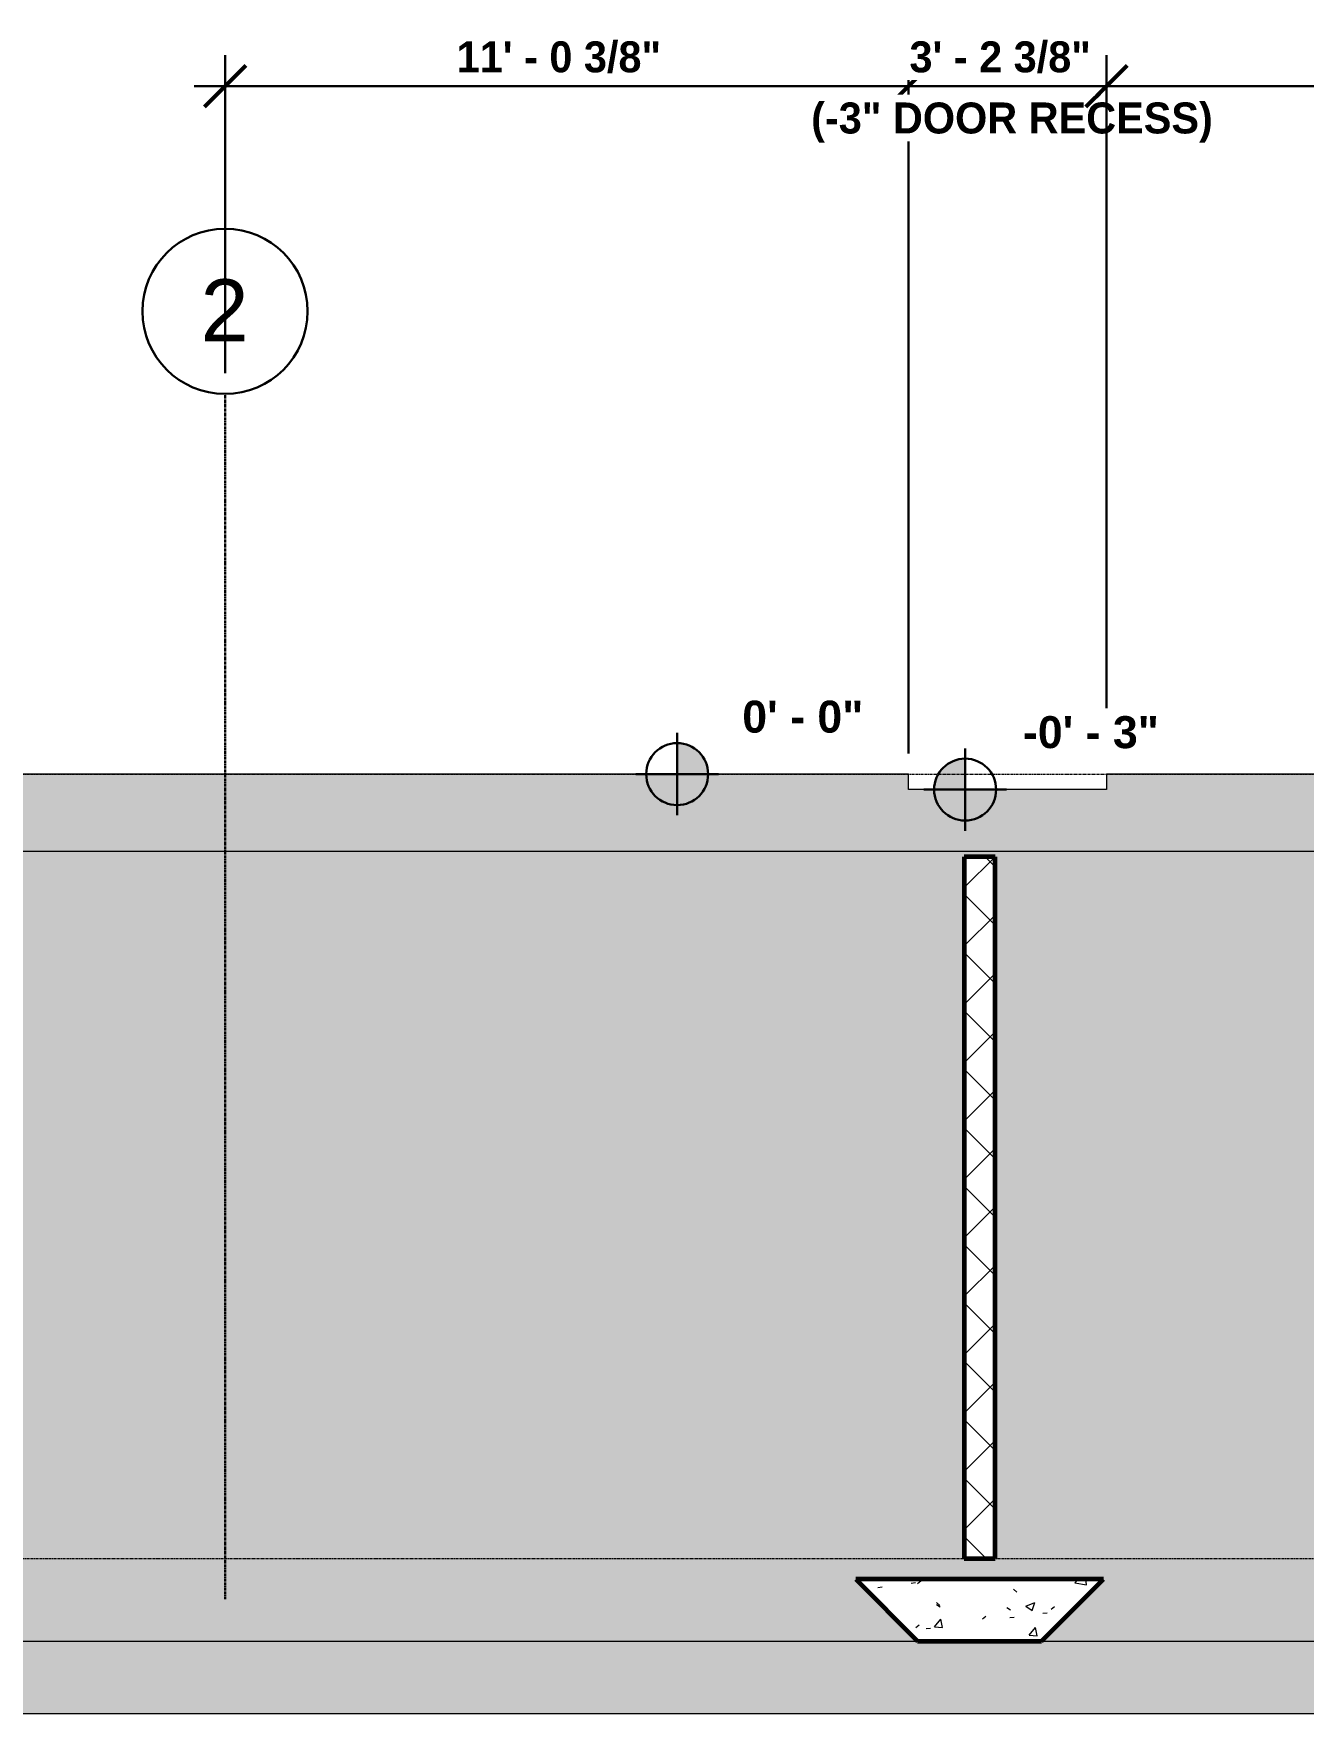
# Model space of a CAD drawing. Header units: inches. Extents: x -3929 to 6224, y -260 to 143.
# Drawn here: x -3191.4 to -2945.4, y -182 to 143.5 of the extents above; entities that cross this region are included whole.
import ezdxf

# ---------------------------------------------------------------- set-up
doc = ezdxf.new("R2010")
doc.units = ezdxf.units.IN
doc.header["$MEASUREMENT"] = 0
doc.linetypes.add('Grid Line 1_2_', pattern=[0.875, 0.5, -0.125, 0.125, -0.125])
for name, color, linetype, lineweight in [('A-ANNO-DIMS', 211, 'Continuous', 9), ('A-ANNO-DIMS-64', 211, 'Continuous', 9), ('A-FLOR-LEVL', 51, 'Continuous', 9), ('A-WALL-PATT', 111, 'Continuous', 60), ('G-ANNO-DIMS', 111, 'Continuous', 9), ('S-BEAM', 12, 'Continuous', 9), ('S-FNDN', 32, 'Continuous', 18), ('S-GRID', 1, 'Continuous', 9), ('S-GRID-IDEN', 1, 'Continuous', 30)]:
    doc.layers.add(name, color=color, linetype=linetype, lineweight=lineweight)
doc.styles.add('Arial', font='arial.ttf', dxfattribs={"height": 12})
doc.styles.add('Arial_B', font='arialbd.ttf', dxfattribs={"height": 6.190476})
doc.styles.add('Century Gothic_B', font='', dxfattribs={"height": 6})
doc.styles.get('Century Gothic_B').set_extended_font_data('Century Gothic', bold=True)
doc.dimstyles.new('OD__1_16__Tol__', dxfattribs={"dimscale": 12, "dimtxt": 6.26501, "dimasz": 0.666667, "dimexe": 0.5, "dimexo": 0.333333, "dimgap": 0.083333, "dimtad": 1, "dimdec": 4, "dimrnd": 0.0625, "dimzin": 3, "dimdsep": 46, "dimlunit": 4, "dimtxsty": 'Century Gothic_B', "dimblk1": 'OBLIQUE', "dimblk2": 'OBLIQUE', "dimsah": 1, "dimcen": 0.09, "dimdle": 0.5, "dimazin": 0, "dimtfac": 1, "dimtdec": 4, "dimtix": 1, "dimtmove": 0, "dimatfit": 3, "dimfxl": 1, "dimtvp": 1, "dimtfill": 1, "dimfrac": 2, "dimtolj": 1, "dimtzin": 0, "dimlwd": 30, "dimlwe": 30, "dimarcsym": 2})
pattern_1 = [(50, (-2740.247, 0), (18.36206, -1.60683), [1.92, -21.12]), (355, (-2740.247, 0), (-3.55226, 19.25587), [1.536, -16.896]), (100.451, (-2738.717, -0.134), (14.8102, 17.6493), [1.632, -17.949]), (46.184, (-2740.247, 5.12), (27.32125, -4.2376), [2.88, -31.68]), (96.636, (-2737.97, 4.767), (23.92754, 24.93717), [2.448, -26.924]), (351.184, (-2740.247, 5.12), (23.92765, 24.9374), [2.304, -25.344]), (21, (-2737.687, 3.84), (15.2808, -10.30746), [1.92, -21.12]), (326, (-2737.687, 3.84), (6.22856, 18.56374), [1.536, -16.896]), (71.451, (-2736.414, 2.981), (21.50985, 8.25628), [1.632, -17.949]), (37.5, (-2740.247, 0), (0.311095, 8.522537), [0.845, -15.846, 0.845, -16.307, -16.96]), (37.5, (-2740.247, 0), (0.311095, 8.522537), [-33.843, 0.845, -16.115]), (7.5, (-2740.247, 0), (6.73464, 10.09743), [0.845, -8.934, 0.845, -15.462, -6.464]), (7.5, (-2740.247, 0), (6.73464, 10.09743), [-26.086, 0.845, -5.619]), (327.5, (-2745.956, 0), (13.666107, -0.577186), [0.845, -5.555, 0.845, -19.123, -26.496]), (327.5, (-2745.956, 0), (13.666107, -0.577186), [-26.368, 0.845, -25.651]), (317.5, (-2748.516, 0), (14.92985, 2.56286), [0.845, -7.475, 0.845, -12.416, -18.816]), (317.5, (-2748.516, 0), (14.92985, 2.56286), [-21.581, 0.845, -17.971])]

# ---------------------------------------------------------------- blocks, each defined once
blk = doc.blocks.new('Grid - Grid Head - Circle-1738874-ELEVATION - EAST FOUNDATION WALL')
at = {"layer": 'S-GRID-IDEN'}
for start, end in [(0, 180), (180, 360)]:
    blk.add_arc((-3481.32, 89.68), 16, start, end, dxfattribs=at)
blk = doc.blocks.new('DIMBLOCK14-ELEVATION - EAST FOUNDATION WALL')
at = {"layer": 'A-ANNO-DIMS-64', "lineweight": 30}
for p, q in [((-3154.32, 77.68), (-3154.32, 139.3)), ((-3021.92, 4), (-3021.92, 139.3)), ((-3160.32, 133.3), (-3021.92, 133.3)), ((-3154.32, 133.3), (-3154.32, 77.68)), ((-3021.92, 133.3), (-3021.92, 4))]:
    blk.add_line(p, q, dxfattribs=at)
at = {"layer": 'A-ANNO-DIMS-64', "lineweight": 50}
for p, q in [((-3154.32, 133.3), (-3150.32, 137.3)), ((-3021.92, 133.3), (-3017.92, 137.3)), ((-3154.32, 133.3), (-3158.32, 129.3)), ((-3021.92, 133.3), (-3025.92, 129.3))]:
    blk.add_line(p, q, dxfattribs=at)
at = {"layer": 'A-ANNO-DIMS-64', "color": 0, "lineweight": 30, "insert": (-3109.45, 141.99), "char_height": 6, "width": 51.1941, "attachment_point": 1, "line_spacing_factor": 0.984502, "style": 'Century Gothic_B', "bg_fill": 3, "box_fill_scale": 1.25, "bg_fill_color": 256, "bg_fill_true_color": 13158600, "bg_fill_transparency": 0}
blk.add_mtext('11\' - 0 3/8"', dxfattribs=at)
blk = doc.blocks.new('_Oblique')
at = {"color": 0, "linetype": 'ByBlock', "lineweight": -2}
blk.add_line((-0.5, -0.5), (0.5, 0.5), dxfattribs=at)
blk = doc.blocks.new('DIMBLOCK15-ELEVATION - EAST FOUNDATION WALL')
at = {"layer": 'A-ANNO-DIMS-64', "lineweight": 30}
for p, q in [((-3021.92, 4), (-3021.92, 139.3)), ((-2983.52, 4), (-2983.52, 139.3)), ((-3021.92, 133.3), (-2983.52, 133.3)), ((-3021.92, 133.3), (-3021.92, 4)), ((-2983.52, 133.3), (-2983.52, 4))]:
    blk.add_line(p, q, dxfattribs=at)
at = {"layer": 'A-ANNO-DIMS-64', "lineweight": 50}
for p, q in [((-3021.92, 133.3), (-3017.92, 137.3)), ((-2983.52, 133.3), (-2979.52, 137.3)), ((-3021.92, 133.3), (-3025.92, 129.3)), ((-2983.52, 133.3), (-2987.52, 129.3))]:
    blk.add_line(p, q, dxfattribs=at)
at = {"layer": 'A-ANNO-DIMS-64', "color": 0, "lineweight": 30, "char_height": 6, "attachment_point": 1, "line_spacing_factor": 0.984502, "style": 'Century Gothic_B', "bg_fill": 3, "box_fill_scale": 1.25, "bg_fill_color": 256, "bg_fill_true_color": 13158600, "bg_fill_transparency": 0}
for s, insert, width in [('3\' - 2 3/8"', (-3021.72, 141.99), 45.5854), ('(-3" DOOR RECESS)', (-3040.76, 130.14), 91.2901)]:
    blk.add_mtext(s, dxfattribs=dict(at, insert=insert, width=width))
blk = doc.blocks.new('DIMBLOCK16-ELEVATION - EAST FOUNDATION WALL')
at = {"layer": 'A-ANNO-DIMS-64', "lineweight": 30}
for p, q in [((-2983.52, 4), (-2983.52, 139.3)), ((-2827.32, 77.68), (-2827.32, 139.3)), ((-2983.52, 133.3), (-2821.32, 133.3)), ((-2983.52, 133.3), (-2983.52, 4)), ((-2827.32, 133.3), (-2827.32, 77.68))]:
    blk.add_line(p, q, dxfattribs=at)
at = {"layer": 'A-ANNO-DIMS-64', "lineweight": 50}
for p, q in [((-2983.52, 133.3), (-2979.52, 137.3)), ((-2827.32, 133.3), (-2823.32, 137.3)), ((-2983.52, 133.3), (-2987.52, 129.3)), ((-2827.32, 133.3), (-2831.32, 129.3))]:
    blk.add_line(p, q, dxfattribs=at)
at = {"layer": 'A-ANNO-DIMS-64', "color": 0, "lineweight": 30, "insert": (-2929.09, 141.99), "char_height": 6, "width": 56.8028, "attachment_point": 1, "line_spacing_factor": 0.984502, "style": 'Century Gothic_B', "bg_fill": 3, "box_fill_scale": 1.25, "bg_fill_color": 256, "bg_fill_true_color": 13158600, "bg_fill_transparency": 0}
blk.add_mtext('13\' - 0 3/16"', dxfattribs=at)
blk = doc.blocks.new('Spot Elevations - Spot Elevation - Target Filled-1738873-ELEVATION - EAST FOUNDATION WALL')
at = {"layer": 'G-ANNO-DIMS'}
h = blk.add_hatch(color=256, dxfattribs=at)
edge = h.paths.add_edge_path(flags=0)
edge.add_line((-2118.61, -9), (-2124.61, -9))
edge.add_arc((-2118.61, -9), 6, 90, 180, ccw=False)
edge.add_line((-2118.61, -3), (-2118.61, -9))
h = blk.add_hatch(color=256, dxfattribs=at)
edge = h.paths.add_edge_path(flags=0)
edge.add_line((-2118.61, -9), (-2112.61, -9))
edge.add_arc((-2118.61, -9), 6, 270, 360, ccw=False)
edge.add_line((-2118.61, -15), (-2118.61, -9))
at = {"layer": 'G-ANNO-DIMS', "lineweight": 30}
for p, q in [((-2118.61, -1.04), (-2118.61, -17)), ((-2118.61, -9), (-2118.61, -3)), ((-2110.61, -9), (-2126.61, -9)), ((-2124.61, -9), (-2118.61, -9)), ((-2118.61, -9), (-2118.61, -15)), ((-2112.61, -9), (-2118.61, -9))]:
    blk.add_line(p, q, dxfattribs=at)
blk.add_circle((-2118.61, -9), 6, dxfattribs=at)
for start, end in [(90, 180), (270, 360)]:
    blk.add_arc((-2118.61, -9), 6, start, end, dxfattribs=at)

msp = doc.modelspace()

# ---------------------------------------------------------------- hatches: boundary and pattern name
at = {"layer": 'A-WALL-PATT', "lineweight": 9}
h = msp.add_hatch(dxfattribs=at)
h.set_pattern_fill('FP_2', color=256, style=0, pattern_type=2)
h.set_pattern_definition(pattern_1)
h.paths.add_polyline_path([(-1968.32374, -168), (-1953.32374, -168), (-1953.32374, -21), (-2160.32374, -21), (-2160.32374, -35.5), (-2186.32374, -35.5), (-2186.32374, -15), (-2520.32374, -15), (-2520.32374, -168), (-2394.08961, -168)], flags=0)
h.paths.add_polyline_path([(-3806.32374, -168), (-3020.13624, -168), (-3032.13624, -156), (-2984.13624, -156), (-2996.13624, -168), (-2882.76124, -168), (-2894.76124, -156), (-2846.76124, -156), (-2858.76124, -168), (-2640.32374, -168), (-2640.32374, -15), (-3819.32374, -15), (-3819.32374, -168)], flags=0)
h.paths.add_polyline_path([(-2632.32374, -168), (-2592.32374, -168), (-2604.32374, -156), (-2556.32374, -156), (-2568.32374, -168), (-2528.32374, -168), (-2528.32374, -15), (-2632.32374, -15), (-2632.32374, -167.82927)], flags=0)
h.paths.add_polyline_path([(-2867.76124, -152), (-2873.76124, -152), (-2873.76124, -16), (-2867.76124, -16), (-2867.76124, -76.82072)], flags=0)
h.paths.add_polyline_path([(-3005.13624, -152), (-3011.13624, -152), (-3011.13624, -16), (-3005.13624, -16), (-3005.13624, -89.98407)], flags=0)
h.paths.add_polyline_path([(-2694.32374, -74), (-2838.32374, -74), (-2838.32374, -32), (-2694.32374, -32), (-2694.32374, -35.5)], flags=0)
h = msp.add_hatch(dxfattribs=at)
h.set_pattern_fill('FP_3', color=256, style=0, pattern_type=2)
h.set_pattern_definition([(45, (-2740.247, 0), (-5.65685, 5.65685), []), (135, (-2740.247, 0), (-5.65685, -5.65685), [])])
h.paths.add_polyline_path([(-3005.13624, -152), (-3005.13624, -16), (-3011.13624, -16), (-3011.13624, -152)], flags=0)
at = {"layer": 'S-BEAM'}
h = msp.add_hatch(dxfattribs=at)
h.set_pattern_fill('FP_1', color=256, style=0, pattern_type=2)
h.set_pattern_definition(pattern_1)
h.paths.add_polyline_path([(-2996.13624, -168), (-2984.13624, -156), (-3032.13624, -156), (-3020.13624, -168), (-3005.13624, -168)], flags=0)
at = {"layer": 'S-FNDN'}
h = msp.add_hatch(color=256, dxfattribs=at)
h.paths.add_polyline_path([(-1953.32374, -21), (-1953.32374, -9), (-2160.32374, -9), (-2160.32374, -21)], flags=0)
h.paths.add_polyline_path([(-3823.32374, -15), (-2640.32374, -15), (-2640.32374, -3), (-2704.32374, -3), (-2704.32374, 0), (-2829.92374, 0), (-2829.92374, -3), (-2870.76124, -3), (-2870.76124, 0), (-2983.52374, 0), (-2983.52374, -3), (-3021.92374, -3), (-3021.92374, 0), (-3636.32374, 0), (-3636.32374, -3), (-3674.72374, -3), (-3674.72374, 0), (-3823.32374, 0), (-3823.32374, -14.93068)], flags=0)
h.paths.add_polyline_path([(-2632.32374, -15), (-2528.32374, -15), (-2528.32374, 0), (-2632.32374, 0), (-2632.32374, -8.59502)], flags=0)
h.paths.add_polyline_path([(-2186.32374, -15), (-2186.32374, 0), (-2311.52374, 0), (-2311.52374, -3), (-2349.92374, -3), (-2349.92374, 0), (-2520.32374, 0), (-2520.32374, -15), (-2394.08961, -15)], flags=0)
at = {"layer": 'S-FNDN', "lineweight": 9}
h = msp.add_hatch(dxfattribs=at)
h.set_pattern_fill('FP_2', color=256, style=0, pattern_type=2)
h.set_pattern_definition(pattern_1)
h.paths.add_polyline_path([(-2394.08961, -182), (-1968.32374, -182), (-1968.32374, -168), (-2512.32374, -168), (-2512.32374, -180), (-2536.32374, -180), (-2536.32374, -168), (-2624.32374, -168), (-2624.32374, -180), (-2648.32374, -180), (-2648.32374, -168), (-3806.32374, -168), (-3806.32374, -182), (-2512.32374, -182)], flags=0)

# ---------------------------------------------------------------- linework, layer by layer
at = {"layer": 'A-FLOR-LEVL', "linetype": 'Grid Line 1_2_'}
for p, q in [((-3928.69497, 0), (-1839.56286, 0)), ((-3928.69497, -152), (-1839.56286, -152))]:
    msp.add_line(p, q, dxfattribs=at)
at = {"layer": 'S-BEAM', "lineweight": 60}
for p, q in [((-2984.13624, -156), (-3032.13624, -156)), ((-3032.13624, -156), (-3020.13624, -168)), ((-2996.13624, -168), (-2984.13624, -156)), ((-3020.13624, -168), (-2996.13624, -168))]:
    msp.add_line(p, q, dxfattribs=at)
at = {"layer": 'S-FNDN'}
for p, q in [((-3021.92374, 0), (-3636.32374, 0)), ((-3021.92374, -3), (-3021.92374, 0)), ((-2983.52374, 0), (-2983.52374, -3)), ((-2870.76124, 0), (-2983.52374, 0)), ((-2983.52374, -3), (-3021.92374, -3)), ((-2640.32374, -15), (-3819.32374, -15))]:
    msp.add_line(p, q, dxfattribs=at)
at = {"layer": 'S-FNDN', "lineweight": 60}
for p, q in [((-3005.13624, -16), (-3011.13624, -16)), ((-3011.13624, -16), (-3011.13624, -152)), ((-3005.13624, -152), (-3005.13624, -16)), ((-3011.13624, -152), (-3005.13624, -152))]:
    msp.add_line(p, q, dxfattribs=at)
at = {"layer": 'S-FNDN', "color": 253}
for p, q in [((-3806.32374, -168), (-3020.13624, -168)), ((-2996.13624, -168), (-2882.76124, -168)), ((-3806.32374, -182), (-1968.32374, -182))]:
    msp.add_line(p, q, dxfattribs=at)
at = {"layer": 'S-GRID', "linetype": 'Grid Line 1_2_', "lineweight": 30}
msp.add_line((-3154.32374, -159.83557), (-3154.32374, 73.68081), dxfattribs=at)

# ---------------------------------------------------------------- block references
at = {"layer": 'S-GRID-IDEN'}
msp.add_blockref('Grid - Grid Head - Circle-1738874-ELEVATION - EAST FOUNDATION WALL', (327, 0), dxfattribs=at)

# ---------------------------------------------------------------- texts
at = {"layer": 'S-GRID-IDEN', "lineweight": 9, "insert": (-3159.07642, 95.87277), "char_height": 12, "width": 11.312, "attachment_point": 1, "style": 'Arial'}
msp.add_mtext('2', dxfattribs=at)

# ---------------------------------------------------------------- next in the draw order: dimensions: what is measured, and where the dimension line sits
at = {"layer": 'A-ANNO-DIMS', "lineweight": 30}
dim = msp.add_linear_dim(base=(-3021.92374, 133.29889), p1=(-3154.32374, 73.68081), p2=(-3021.92374, 0), dimstyle='OD__1_16__Tol__', override={"dimpost": '<>', "dimfxl": 151.521027}, dxfattribs=at)
dim.commit()
dim.dimension.update_dxf_attribs({"geometry": 'DIMBLOCK14-ELEVATION - EAST FOUNDATION WALL', "text_midpoint": (-3088.12374, 137.91888)})

# ---------------------------------------------------------------- next in the draw order: block references
at = {"layer": 'G-ANNO-DIMS', "lineweight": 30, "extrusion": (0, 0, -1), "rotation": 180}
msp.add_blockref('Spot Elevations - Spot Elevation - Target Filled-1738873-ELEVATION - EAST FOUNDATION WALL', (948.1204, -9), dxfattribs=at)

# ---------------------------------------------------------------- next in the draw order: dimensions: what is measured, and where the dimension line sits
at = {"layer": 'A-ANNO-DIMS', "lineweight": 30}
dim = msp.add_linear_dim(base=(-2983.52374, 133.29889), p1=(-3021.92374, 0), p2=(-2983.52374, 0), text='<>\\X(-3" DOOR RECESS)', dimstyle='OD__1_16__Tol__', override={"dimpost": '<>', "dimfxl": 38.4}, dxfattribs=at)
dim.commit()
dim.dimension.update_dxf_attribs({"geometry": 'DIMBLOCK15-ELEVATION - EAST FOUNDATION WALL', "text_midpoint": (-3002.72374, 133.29889)})

# ---------------------------------------------------------------- next in the draw order: block references
at = {"layer": 'G-ANNO-DIMS', "lineweight": 30}
msp.add_blockref('Spot Elevations - Spot Elevation - Target Filled-1738873-ELEVATION - EAST FOUNDATION WALL', (-892.32593, 6), dxfattribs=at)

# ---------------------------------------------------------------- next in the draw order: texts
at = {"layer": 'G-ANNO-DIMS', "insert": (-3054.11458, 14.23099), "char_height": 6.190476, "width": 27.3262554, "attachment_point": 1, "line_spacing_factor": 0.941778, "style": 'Arial_B', "bg_fill": 3, "box_fill_scale": 1.25, "bg_fill_color": 256, "bg_fill_true_color": 13158600, "bg_fill_transparency": 0}
msp.add_mtext('0\' - 0"', dxfattribs=at)

# ---------------------------------------------------------------- next in the draw order: dimensions: what is measured, and where the dimension line sits
at = {"layer": 'A-ANNO-DIMS', "lineweight": 30}
dim = msp.add_linear_dim(base=(-2827.32374, 133.29889), p1=(-2983.52374, 0), p2=(-2827.32374, 73.68081), dimstyle='OD__1_16__Tol__', override={"dimpost": '<>', "dimfxl": 172.705824}, dxfattribs=at)
dim.commit()
dim.dimension.update_dxf_attribs({"geometry": 'DIMBLOCK16-ELEVATION - EAST FOUNDATION WALL', "text_midpoint": (-2905.42374, 137.91888)})

# ---------------------------------------------------------------- next in the draw order: texts
at = {"layer": 'G-ANNO-DIMS', "insert": (-2999.72805, 11.23099), "char_height": 6.190476, "width": 30.7053085, "attachment_point": 1, "line_spacing_factor": 0.941778, "style": 'Arial_B', "bg_fill": 3, "box_fill_scale": 1.25, "bg_fill_color": 256, "bg_fill_true_color": 13158600, "bg_fill_transparency": 0}
msp.add_mtext('-0\' - 3"', dxfattribs=at)

doc.saveas('drawing.dxf')
